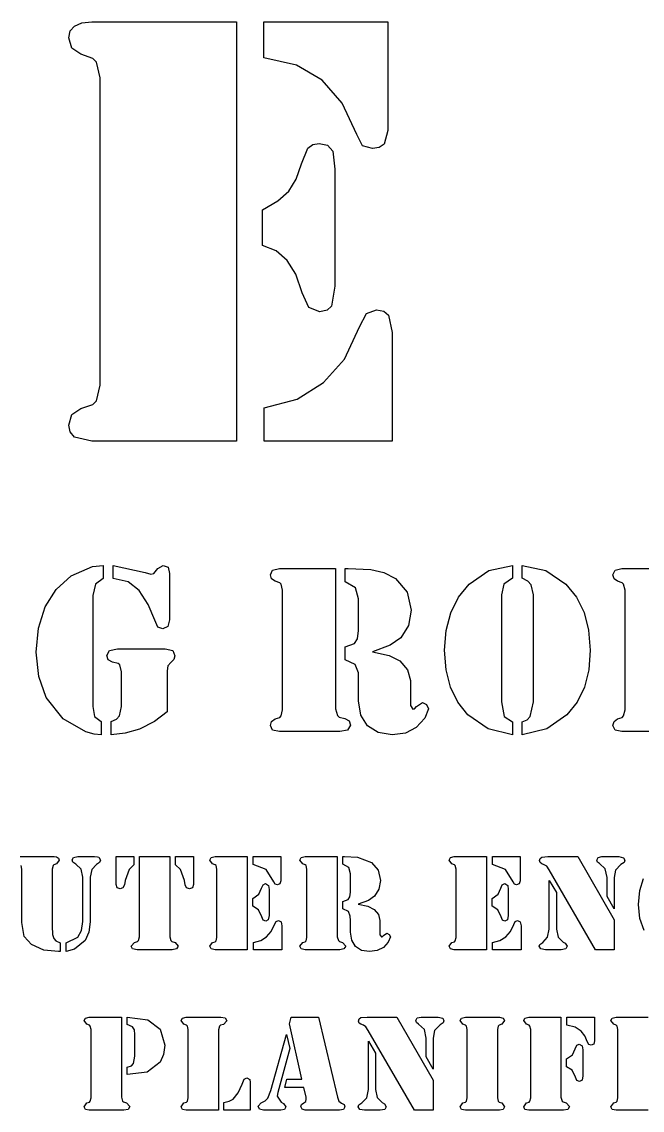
# Model space of a CAD drawing. Extents: x -1 to 447, y 185 to 440.
# Drawn here: x 269.6 to 305.1, y 319.7 to 382 of the extents above; entities that cross this region are included whole.
import ezdxf

# ---------------------------------------------------------------- set-up
doc = ezdxf.new("R2010")
doc.units = 0

msp = doc.modelspace()

# ---------------------------------------------------------------- linework, layer by layer
at = {"layer": 'Visible'}
for p, q in [((272.602511, 381.709952), (273.023198, 381.894631)), ((273.023198, 381.894631), (273.586759, 381.956278)), ((273.586759, 381.956278), (274.041842, 381.956278)), ((274.041842, 381.956278), (281.865562, 381.956278)), ((281.865562, 381.956278), (281.865562, 357.96204)), ((283.429247, 381.956278), (290.512134, 381.956278)), ((283.429247, 379.89941), (283.429247, 381.956278)), ((290.512134, 381.956278), (290.512134, 375.733551)), ((272.26649, 381.042144), (272.351157, 381.4287)), ((272.351157, 381.4287), (272.602511, 381.709952)), ((272.443761, 380.444451), (272.26649, 381.042144)), ((272.970281, 380.09282), (272.443761, 380.444451)), ((273.639676, 379.846758), (272.970281, 380.09282)), ((273.848697, 379.653348), (273.639676, 379.846758)), ((274.060363, 378.756941), (273.848697, 379.653348)), ((285.291911, 379.473167), (283.429247, 379.89941)), ((286.768285, 378.616183), (285.291911, 379.473167)), ((274.060363, 361.161378), (274.060363, 378.756941)), ((287.911283, 377.302263), (286.768285, 378.616183)), ((288.736782, 375.504951), (287.911283, 377.302263)), ((290.512134, 375.733551), (290.303113, 374.942448)), ((289.072802, 374.854606), (288.736782, 375.504951)), ((285.575015, 373.817441), (285.942786, 374.731575)), ((285.942786, 374.731575), (286.220598, 374.929218)), ((286.220598, 374.929218), (286.59366, 374.9951)), ((286.59366, 374.9951), (287.067263, 374.885298)), ((287.067263, 374.885298), (287.366242, 374.555892)), ((287.366242, 374.555892), (287.490596, 373.518727)), ((289.633718, 374.696385), (289.072802, 374.854606)), ((290.030593, 374.758033), (289.633718, 374.696385)), ((290.303113, 374.942448), (290.030593, 374.758033)), ((285.278682, 372.947492), (285.575015, 373.817441)), ((287.490596, 373.518727), (287.490596, 366.821337)), ((284.852704, 372.270689), (285.278682, 372.947492)), ((284.228288, 371.712418), (284.852704, 372.270689)), ((283.341935, 371.198334), (284.228288, 371.712418)), ((283.341935, 369.159192), (283.341935, 371.198334)), ((284.135684, 368.838518), (283.341935, 369.159192)), ((283.341935, 369.159192), (283.341935, 369.159192)), ((284.765391, 368.297975), (284.135684, 368.838518)), ((285.262807, 367.506872), (284.765391, 368.297975)), ((285.627932, 366.434781), (285.262807, 367.506872)), ((285.995702, 365.608489), (285.627932, 366.434781)), ((287.490596, 366.821337), (287.297451, 365.678868)), ((287.297451, 365.678868), (287.040805, 365.441537)), ((286.628056, 365.362426), (285.995702, 365.608489)), ((287.040805, 365.441537), (286.628056, 365.362426)), ((288.895532, 364.501209), (289.300344, 365.256858)), ((289.300344, 365.256858), (289.879781, 365.467995)), ((289.879781, 365.467995), (290.297822, 365.393118)), ((290.297822, 365.393118), (290.565051, 365.169016)), ((290.565051, 365.169016), (290.760842, 364.16704)), ((288.035637, 362.655478), (288.895532, 364.501209)), ((290.760842, 364.16704), (290.760842, 357.96204)), ((286.839722, 361.319598), (288.035637, 362.655478)), ((285.328953, 360.352812), (286.839722, 361.319598)), ((273.848697, 360.264706), (274.060363, 361.161378)), ((273.639676, 360.053833), (273.848697, 360.264706)), ((283.447768, 359.860423), (285.328953, 360.352812)), ((272.26649, 358.876174), (272.443761, 359.473867)), ((272.443761, 359.473867), (272.970281, 359.825233)), ((272.970281, 359.825233), (273.639676, 360.053833)), ((283.447768, 357.96204), (283.447768, 359.860423)), ((272.351157, 358.48512), (272.26649, 358.876174)), ((272.602511, 358.19064), (272.351157, 358.48512)), ((273.586759, 357.96204), (272.602511, 358.19064)), ((274.041842, 357.96204), (273.586759, 357.96204)), ((281.865562, 357.96204), (274.041842, 357.96204)), ((290.760842, 357.96204), (283.447768, 357.96204)), ((272.417303, 350.236481), (273.621155, 350.776495)), ((273.621155, 350.776495), (274.248217, 350.845022)), ((274.248217, 350.845022), (274.248217, 350.086198)), ((274.248217, 350.845022), (274.248217, 350.845022)), ((274.809133, 350.099691), (274.809133, 350.838143)), ((274.809133, 350.838143), (276.642693, 350.428039)), ((277.372942, 350.674101), (277.679859, 350.845022)), ((277.679859, 350.845022), (277.947087, 350.735484)), ((277.947087, 350.735484), (278.029108, 350.387029)), ((296.298564, 350.544191), (297.645292, 350.845022)), ((297.645292, 350.845022), (297.645292, 350.106571)), ((298.206208, 350.106571), (298.206208, 350.845022)), ((298.206208, 350.845022), (299.552935, 350.544191)), ((271.560054, 349.47263), (272.417303, 350.236481)), ((275.676965, 349.908398), (274.809133, 350.099691)), ((274.809133, 350.099691), (274.809133, 350.099691)), ((276.642693, 350.428039), (276.970776, 350.33226)), ((276.970776, 350.33226), (277.134818, 350.380149)), ((277.134818, 350.380149), (277.372942, 350.674101)), ((278.029108, 350.387029), (278.029108, 347.727705)), ((283.802309, 350.304743), (283.931955, 350.564564)), ((283.871101, 350.072439), (283.802309, 350.304743)), ((283.931955, 350.564564), (284.3156, 350.660343)), ((284.3156, 350.660343), (284.492871, 350.660343)), ((284.492871, 350.660343), (287.535575, 350.660343)), ((287.535575, 350.660343), (287.535575, 342.628132)), ((288.075325, 349.901519), (288.075325, 350.660343)), ((288.075325, 350.660343), (288.252595, 350.660343)), ((288.252595, 350.660343), (289.546406, 350.605574)), ((289.546406, 350.605574), (290.295176, 350.438093)), ((290.295176, 350.438093), (290.959279, 350.086198)), ((295.163503, 349.764729), (296.298564, 350.544191)), ((297.645292, 350.106571), (297.153167, 349.771609)), ((298.526353, 349.949408), (298.206208, 350.106571)), ((298.206208, 350.106571), (298.206208, 350.106571)), ((299.552935, 350.544191), (300.693288, 349.764729)), ((303.386743, 350.304743), (303.516388, 350.564564)), ((303.455534, 350.072439), (303.386743, 350.304743)), ((303.516388, 350.564564), (303.900034, 350.660343)), ((303.900034, 350.660343), (304.077304, 350.660343)), ((304.077304, 350.660343), (307.120009, 350.660343)), ((273.798426, 349.775048), (273.647614, 349.129201)), ((274.248217, 350.086198), (273.798426, 349.775048)), ((276.306673, 349.409394), (275.676965, 349.908398)), ((284.077475, 349.93565), (283.871101, 350.072439)), ((284.336767, 349.840136), (284.077475, 349.93565)), ((284.418788, 349.764729), (284.336767, 349.840136)), ((284.500808, 349.416274), (284.418788, 349.764729)), ((288.678574, 349.566557), (288.075325, 349.901519)), ((288.847907, 348.923885), (288.678574, 349.566557)), ((290.959279, 350.086198), (291.63132, 349.315467)), ((294.557608, 349.021516), (295.163503, 349.764729)), ((297.153167, 349.771609), (297.010292, 349.149574)), ((298.72479, 349.723719), (298.526353, 349.949408)), ((298.849144, 349.149574), (298.72479, 349.723719)), ((300.693288, 349.764729), (301.304475, 349.018341)), ((303.661909, 349.93565), (303.455534, 350.072439)), ((303.9212, 349.840136), (303.661909, 349.93565)), ((304.003221, 349.764729), (303.9212, 349.840136)), ((304.085242, 349.416274), (304.003221, 349.764729)), ((270.9277, 348.465891), (271.560054, 349.47263)), ((273.647614, 349.129201), (273.647614, 342.764922)), ((276.819964, 348.602681), (276.306673, 349.409394)), ((284.500808, 342.573363), (284.500808, 349.416274)), ((288.847907, 347.112549), (288.847907, 348.923885)), ((291.63132, 349.315467), (291.856216, 348.274598)), ((294.1184, 348.130929), (294.557608, 349.021516)), ((297.010292, 349.149574), (297.010292, 343.038236)), ((298.849144, 343.038236), (298.849144, 349.149574)), ((301.304475, 349.018341), (301.741037, 348.139661)), ((304.085242, 342.573363), (304.085242, 349.416274)), ((270.536117, 347.255953), (270.9277, 348.465891)), ((277.187734, 347.713947), (276.819964, 348.602681)), ((291.856216, 348.274598), (291.705403, 347.39777)), ((277.359713, 347.310722), (277.187734, 347.713947)), ((278.029108, 347.727705), (277.933858, 347.337974)), ((293.856463, 347.115989), (294.1184, 348.130929)), ((301.741037, 348.139661), (302.002974, 347.128424)), ((270.406472, 345.881974), (270.536117, 347.255953)), ((277.645463, 347.208328), (277.359713, 347.310722)), ((277.933858, 347.337974), (277.645463, 347.208328)), ((288.792345, 346.647677), (288.847907, 347.112549)), ((291.705403, 347.39777), (291.255612, 346.695567)), ((293.769151, 345.984632), (293.856463, 347.115989)), ((302.002974, 347.128424), (302.090286, 345.984632)), ((288.083262, 346.175926), (288.609782, 346.367484)), ((288.609782, 346.367484), (288.792345, 346.647677)), ((291.255612, 346.695567), (290.6603, 346.271705)), ((270.551992, 344.47889), (270.406472, 345.881974)), ((274.446654, 345.69068), (274.597467, 345.963995)), ((274.597467, 345.963995), (275.055195, 346.059774)), ((275.055195, 346.059774), (275.282737, 346.059774)), ((275.282737, 346.059774), (277.783046, 346.059774)), ((277.783046, 346.059774), (278.214316, 345.970874)), ((278.214316, 345.970874), (278.343962, 345.676922)), ((288.083262, 345.444618), (288.083262, 346.175926)), ((290.6603, 346.271705), (289.633718, 345.902611)), ((289.633718, 345.902611), (290.599446, 345.69068)), ((289.633718, 345.902611), (289.633718, 345.902611)), ((293.853817, 344.863858), (293.769151, 345.984632)), ((302.090286, 345.984632), (302.00562, 344.863858)), ((274.528675, 345.444618), (274.446654, 345.69068)), ((274.774737, 345.307829), (274.528675, 345.444618)), ((275.089591, 345.225808), (274.774737, 345.307829)), ((275.184841, 345.143787), (275.089591, 345.225808)), ((275.288028, 344.760936), (275.184841, 345.143787)), ((278.105837, 345.280577), (277.933858, 345.102777)), ((278.288399, 345.458112), (278.105837, 345.280577)), ((278.343962, 345.676922), (278.288399, 345.458112)), ((288.64947, 345.16416), (288.083262, 345.444618)), ((288.842615, 344.692673), (288.64947, 345.16416)), ((290.599446, 345.69068), (291.213279, 345.376091)), ((291.213279, 345.376091), (291.649841, 344.870208)), ((275.288028, 342.764922), (275.288028, 344.760936)), ((277.933858, 345.102777), (277.899462, 344.801946)), ((277.899462, 344.801946), (277.899462, 342.47097)), ((288.847907, 344.248174), (288.842615, 344.692673)), ((291.649841, 344.870208), (291.808591, 344.248174)), ((294.102525, 343.874053), (293.853817, 344.863858)), ((302.00562, 344.863858), (301.756912, 343.874053)), ((270.988554, 343.277419), (270.551992, 344.47889)), ((288.847907, 343.099884), (288.847907, 344.248174)), ((291.808591, 344.248174), (291.808591, 342.833184)), ((294.520566, 343.014688), (294.102525, 343.874053)), ((301.756912, 343.874053), (301.33887, 343.014688)), ((271.946345, 342.067481), (270.988554, 343.277419)), ((273.647614, 342.764922), (273.750801, 342.197391)), ((275.171612, 342.224908), (275.288028, 342.764922)), ((287.535575, 342.628132), (287.638763, 342.24528)), ((288.974907, 342.277824), (288.847907, 343.099884)), ((291.808591, 342.833184), (291.951466, 342.614374)), ((291.951466, 342.614374), (292.041424, 342.64189)), ((292.041424, 342.64189), (292.149903, 342.764922)), ((292.149903, 342.764922), (292.499152, 342.997225)), ((292.499152, 342.997225), (292.731985, 342.874194)), ((292.848402, 342.628132), (292.642027, 342.108491)), ((292.731985, 342.874194), (292.848402, 342.628132)), ((295.102649, 342.286291), (294.520566, 343.014688)), ((297.010292, 343.038236), (297.174334, 342.190512)), ((298.663936, 342.190512), (298.849144, 343.038236)), ((301.33887, 343.014688), (300.756788, 342.286291)), ((273.245447, 341.315536), (271.946345, 342.067481)), ((273.750801, 342.197391), (274.126509, 341.917198)), ((274.705946, 341.917198), (275.002279, 342.03335)), ((275.002279, 342.03335), (275.171612, 342.224908)), ((277.899462, 342.47097), (277.169213, 341.910318)), ((283.871101, 341.917198), (284.077475, 342.053987)), ((284.077475, 342.053987), (284.336767, 342.142887)), ((284.336767, 342.142887), (284.418788, 342.224908)), ((284.418788, 342.224908), (284.500808, 342.573363)), ((287.638763, 342.24528), (287.74195, 342.156381)), ((287.74195, 342.156381), (288.054158, 342.07436)), ((288.054158, 342.07436), (288.30022, 341.942862)), ((289.35326, 341.657377), (288.974907, 342.277824)), ((292.642027, 342.108491), (292.141965, 341.568477)), ((296.250939, 341.491748), (295.102649, 342.286291)), ((297.174334, 342.190512), (297.645292, 341.89656)), ((298.478728, 341.999218), (298.663936, 342.190512)), ((300.756788, 342.286291), (299.605852, 341.488309)), ((303.455534, 341.917198), (303.661909, 342.053987)), ((303.661909, 342.053987), (303.9212, 342.142887)), ((303.9212, 342.142887), (304.003221, 342.224908)), ((304.003221, 342.224908), (304.085242, 342.573363)), ((274.126509, 341.917198), (274.126509, 341.144615)), ((274.705946, 341.144615), (274.705946, 341.917198)), ((276.31461, 341.466084), (275.494403, 341.233515)), ((277.169213, 341.910318), (276.31461, 341.466084)), ((283.802309, 341.684894), (283.871101, 341.917198)), ((283.931955, 341.418194), (283.802309, 341.684894)), ((284.3156, 341.329294), (283.931955, 341.418194)), ((288.20497, 341.411315), (287.7737, 341.329294)), ((288.382241, 341.698387), (288.20497, 341.411315)), ((288.30022, 341.942862), (288.382241, 341.698387)), ((289.959156, 341.272938), (289.35326, 341.657377)), ((292.141965, 341.568477), (291.53607, 341.247273)), ((297.645292, 341.144615), (296.250939, 341.491748)), ((297.645292, 341.89656), (297.645292, 341.144615)), ((298.206208, 341.89656), (298.478728, 341.999218)), ((298.206208, 341.144615), (298.206208, 341.89656)), ((299.605852, 341.488309), (298.206208, 341.144615)), ((303.386743, 341.684894), (303.455534, 341.917198)), ((303.516388, 341.418194), (303.386743, 341.684894)), ((303.900034, 341.329294), (303.516388, 341.418194)), ((273.721697, 341.179011), (273.245447, 341.315536)), ((274.126509, 341.144615), (273.721697, 341.179011)), ((275.494403, 341.233515), (274.705946, 341.144615)), ((284.492871, 341.329294), (284.3156, 341.329294)), ((287.543513, 341.329294), (284.492871, 341.329294)), ((287.7737, 341.329294), (287.543513, 341.329294)), ((290.763488, 341.144615), (289.959156, 341.272938)), ((291.53607, 341.247273), (290.763488, 341.144615)), ((304.077304, 341.329294), (303.900034, 341.329294)), ((307.120009, 341.329294), (304.077304, 341.329294)), ((269.491015, 334.175234), (269.591556, 334.175234)), ((269.591556, 334.175234), (271.335158, 334.175234)), ((271.335158, 334.175234), (271.4357, 334.175234)), ((271.4357, 334.175234), (271.575929, 334.159359)), ((271.729387, 333.968066), (271.573283, 333.761162)), ((271.575929, 334.159359), (271.687054, 334.089245)), ((271.687054, 334.089245), (271.729387, 333.968066)), ((272.475511, 333.987645), (272.549594, 334.132107)), ((272.509907, 333.854824), (272.475511, 333.987645)), ((272.549594, 334.132107), (272.790365, 334.175234)), ((272.790365, 334.175234), (273.748155, 334.175234)), ((273.748155, 334.175234), (273.909551, 334.167297)), ((273.909551, 334.167297), (273.991571, 334.140045)), ((273.991571, 334.140045), (274.092113, 333.979708)), ((274.092113, 333.979708), (274.028613, 333.835245)), ((274.97582, 334.175234), (276.002402, 334.175234)), ((274.97582, 332.577418), (274.97582, 334.175234)), ((276.002402, 334.175234), (276.002402, 333.702425)), ((276.319902, 329.585249), (276.319902, 334.175234)), ((276.319902, 334.175234), (278.052921, 334.175234)), ((278.052921, 334.175234), (278.052921, 329.585249)), ((278.378358, 333.702425), (278.378358, 334.175234)), ((278.378358, 334.175234), (279.40494, 334.175234)), ((279.40494, 334.175234), (279.40494, 332.577418)), ((280.344209, 333.972035), (280.418293, 334.120466)), ((280.500313, 333.761162), (280.344209, 333.972035)), ((280.418293, 334.120466), (280.635251, 334.175234)), ((280.635251, 334.175234), (280.738438, 334.175234)), ((280.738438, 334.175234), (282.476748, 334.175234)), ((282.476748, 334.175234), (282.476748, 328.843093)), ((282.823352, 334.175234), (284.397621, 334.175234)), ((282.823352, 333.718035), (282.823352, 334.175234)), ((284.397621, 334.175234), (284.397621, 332.792259)), ((285.49564, 333.972035), (285.569724, 334.120466)), ((285.651744, 333.761162), (285.49564, 333.972035)), ((285.569724, 334.120466), (285.789327, 334.175234)), ((285.789327, 334.175234), (285.889869, 334.175234)), ((285.889869, 334.175234), (287.628179, 334.175234)), ((287.628179, 334.175234), (287.628179, 329.585249)), ((287.937741, 333.741583), (287.937741, 334.175234)), ((287.937741, 334.175234), (288.038283, 334.175234)), ((288.038283, 334.175234), (288.77647, 334.143749)), ((288.77647, 334.143749), (289.586094, 333.846887)), ((294.02315, 333.972035), (294.097234, 334.120466)), ((294.179254, 333.761162), (294.02315, 333.972035)), ((294.097234, 334.120466), (294.316838, 334.175234)), ((294.316838, 334.175234), (294.420025, 334.175234)), ((294.420025, 334.175234), (296.158335, 334.175234)), ((296.158335, 334.175234), (296.158335, 328.843093)), ((296.504939, 334.175234), (298.079208, 334.175234)), ((296.504939, 333.718035), (296.504939, 334.175234)), ((298.079208, 334.175234), (298.079208, 332.792259)), ((299.187811, 333.944518), (299.224852, 334.065697)), ((299.224852, 333.831277), (299.187811, 333.944518)), ((299.224852, 334.065697), (299.317456, 334.147718)), ((299.317456, 334.147718), (299.677289, 334.175234)), ((299.677289, 334.175234), (301.389141, 334.175234)), ((301.389141, 334.175234), (303.466118, 330.565793)), ((302.473931, 333.972035), (302.540077, 334.124434)), ((302.505681, 333.854824), (302.473931, 333.972035)), ((302.540077, 334.124434), (302.762327, 334.175234)), ((302.762327, 334.175234), (303.738638, 334.175234)), ((303.738638, 334.175234), (304.000575, 334.112528)), ((304.000575, 334.112528), (304.066721, 333.964097)), ((304.066721, 333.964097), (304.029679, 333.839214)), ((269.596848, 333.4643), (269.549223, 333.663266)), ((269.596848, 330.401752), (269.596848, 333.4643)), ((271.377491, 333.663266), (271.329867, 333.464035)), ((271.329867, 333.464035), (271.329867, 330.18691)), ((271.419825, 333.706393), (271.377491, 333.663266)), ((271.573283, 333.761162), (271.419825, 333.706393)), ((272.671302, 333.749256), (272.509907, 333.854824)), ((272.978219, 333.457421), (272.671302, 333.749256)), ((273.081406, 333.003132), (272.978219, 333.457421)), ((273.592051, 333.440752), (273.494155, 333.003132)), ((273.861926, 333.729941), (273.592051, 333.440752)), ((274.028613, 333.835245), (273.861926, 333.729941)), ((275.716653, 333.432815), (275.491757, 332.803901)), ((276.002402, 333.702425), (275.716653, 333.432815)), ((278.664107, 333.432815), (278.378358, 333.702425)), ((278.889003, 332.803901), (278.664107, 333.432815)), ((280.64848, 333.706393), (280.500313, 333.761162)), ((280.696105, 333.663266), (280.64848, 333.706393)), ((280.741084, 333.4643), (280.696105, 333.663266)), ((280.741084, 329.554028), (280.741084, 333.4643)), ((283.56683, 333.432815), (282.823352, 333.718035)), ((284.003392, 332.741459), (283.56683, 333.432815)), ((285.799911, 333.706393), (285.651744, 333.761162)), ((285.847536, 333.663266), (285.799911, 333.706393)), ((285.895161, 333.4643), (285.847536, 333.663266)), ((285.895161, 329.554028), (285.895161, 333.4643)), ((288.281699, 333.550025), (287.937741, 333.741583)), ((288.379595, 333.183048), (288.281699, 333.550025)), ((289.586094, 333.846887), (289.969739, 333.406621)), ((289.969739, 333.406621), (290.096739, 332.811838)), ((294.330067, 333.706393), (294.179254, 333.761162)), ((294.375046, 333.663266), (294.330067, 333.706393)), ((294.422671, 333.4643), (294.375046, 333.663266)), ((294.422671, 329.554028), (294.422671, 333.4643)), ((297.245771, 333.432815), (296.504939, 333.718035)), ((297.684979, 332.741459), (297.245771, 333.432815)), ((299.317456, 333.761162), (299.224852, 333.831277)), ((299.465623, 333.706393), (299.317456, 333.761162)), ((299.605852, 333.620404), (299.465623, 333.706393)), ((299.748727, 333.4135), (299.605852, 333.620404)), ((302.399848, 328.843093), (299.748727, 333.4135)), ((302.619452, 333.772804), (302.505681, 333.854824)), ((302.955472, 333.471973), (302.619452, 333.772804)), ((303.053368, 332.971911), (302.955472, 333.471973)), ((303.540201, 333.405562), (303.466118, 332.971911)), ((303.852409, 333.729677), (303.540201, 333.405562)), ((304.029679, 333.839214), (303.852409, 333.729677)), ((273.081406, 330.456256), (273.081406, 333.003132)), ((273.494155, 333.003132), (273.494155, 330.452552)), ((275.491757, 332.803901), (275.45207, 332.565776)), ((278.92869, 332.565776), (278.889003, 332.803901)), ((284.077475, 332.596997), (284.003392, 332.741459)), ((284.397621, 332.792259), (284.349996, 332.616576)), ((288.379595, 332.147735), (288.379595, 333.183048)), ((290.096739, 332.811838), (290.012072, 332.310983)), ((297.759062, 332.596997), (297.684979, 332.741459)), ((298.079208, 332.792259), (298.031583, 332.616576)), ((299.751372, 332.803901), (300.166768, 332.116514)), ((299.751372, 330.022869), (299.751372, 332.803901)), ((303.053368, 331.890031), (303.053368, 332.971911)), ((303.466118, 332.971911), (303.466118, 331.190738)), ((304.921324, 332.229756), (305.143574, 332.921111)), ((275.03932, 332.393797), (274.97582, 332.577418)), ((275.206007, 332.323683), (275.03932, 332.393797)), ((275.367403, 332.386124), (275.206007, 332.323683)), ((275.45207, 332.565776), (275.367403, 332.386124)), ((279.010711, 332.386124), (278.92869, 332.565776)), ((279.174752, 332.323683), (279.010711, 332.386124)), ((279.338794, 332.393797), (279.174752, 332.323683)), ((279.40494, 332.577418), (279.338794, 332.393797)), ((283.140852, 332.022852), (283.299601, 332.366545)), ((283.299601, 332.366545), (283.381622, 332.569745)), ((283.381622, 332.569745), (283.527143, 332.628218)), ((283.527143, 332.628218), (283.699122, 332.530586)), ((283.699122, 332.530586), (283.72558, 332.300135)), ((283.72558, 332.300135), (283.72558, 330.811855)), ((284.201829, 332.561807), (284.077475, 332.596997)), ((284.349996, 332.616576), (284.201829, 332.561807)), ((288.347845, 331.882094), (288.379595, 332.147735)), ((290.012072, 332.310983), (289.755427, 331.90961)), ((296.819793, 332.022852), (296.981188, 332.366545)), ((296.981188, 332.366545), (297.063209, 332.569745)), ((297.063209, 332.569745), (297.20873, 332.628218)), ((297.20873, 332.628218), (297.380709, 332.530586)), ((297.380709, 332.530586), (297.407167, 332.300135)), ((297.407167, 332.300135), (297.407167, 330.811855)), ((297.883416, 332.561807), (297.759062, 332.596997)), ((298.031583, 332.616576), (297.883416, 332.561807)), ((300.166768, 332.116514), (300.166768, 330.022869)), ((304.847241, 331.444738), (304.921324, 332.229756)), ((282.804831, 331.784462), (283.140852, 332.022852)), ((282.804831, 331.331496), (282.804831, 331.784462)), ((287.943033, 331.612748), (288.242012, 331.722021)), ((287.943033, 331.194707), (287.943033, 331.612748)), ((288.242012, 331.722021), (288.347845, 331.882094)), ((289.414115, 331.667252), (288.829386, 331.45638)), ((288.829386, 331.45638), (289.379719, 331.3352)), ((288.829386, 331.45638), (288.829386, 331.45638)), ((289.755427, 331.90961), (289.414115, 331.667252)), ((296.486418, 331.784462), (296.819793, 332.022852)), ((296.486418, 331.331496), (296.486418, 331.784462)), ((303.466118, 331.190738), (303.053368, 331.890031)), ((304.929262, 330.642787), (304.847241, 331.444738)), ((283.119685, 331.139938), (282.804831, 331.331496)), ((282.804831, 331.331496), (282.804831, 331.331496)), ((283.312831, 330.725866), (283.119685, 331.139938)), ((283.72558, 330.811855), (283.683247, 330.557856)), ((288.265824, 331.034634), (287.943033, 331.194707)), ((288.374303, 330.765024), (288.265824, 331.034634)), ((289.379719, 331.3352), (289.731614, 331.155549)), ((289.731614, 331.155549), (289.980322, 330.866624)), ((289.980322, 330.866624), (290.07028, 330.511024)), ((296.801272, 331.139938), (296.486418, 331.331496)), ((296.486418, 331.331496), (296.486418, 331.331496)), ((296.991772, 330.725866), (296.801272, 331.139938)), ((297.407167, 330.811855), (297.364834, 330.557856)), ((269.729139, 329.604828), (269.596848, 330.401752)), ((269.596848, 330.401752), (269.596848, 330.401752)), ((271.329867, 330.18691), (271.345741, 329.722038)), ((273.007323, 329.945611), (273.081406, 330.456256)), ((273.494155, 330.452552), (273.422718, 329.854859)), ((283.394851, 330.542245), (283.312831, 330.725866)), ((283.53508, 330.487741), (283.394851, 330.542245)), ((283.683247, 330.557856), (283.53508, 330.487741)), ((283.847288, 329.886079), (284.037788, 330.296183)), ((284.037788, 330.296183), (284.127746, 330.464193)), ((284.127746, 330.464193), (284.257392, 330.511024)), ((284.257392, 330.511024), (284.41085, 330.444614)), ((284.41085, 330.444614), (284.453183, 330.2221)), ((284.453183, 330.2221), (284.453183, 328.843093)), ((288.379595, 330.511024), (288.374303, 330.765024)), ((288.379595, 329.854859), (288.379595, 330.511024)), ((290.07028, 330.511024), (290.07028, 329.702459)), ((297.073792, 330.542245), (296.991772, 330.725866)), ((297.216667, 330.487741), (297.073792, 330.542245)), ((297.364834, 330.557856), (297.216667, 330.487741)), ((297.528875, 329.886079), (297.719375, 330.296183)), ((297.719375, 330.296183), (297.809333, 330.464193)), ((297.809333, 330.464193), (297.938979, 330.511024)), ((297.938979, 330.511024), (298.089791, 330.444614)), ((298.089791, 330.444614), (298.13477, 330.2221)), ((298.13477, 330.2221), (298.13477, 328.843093)), ((303.466118, 330.565793), (303.466118, 328.843093)), ((305.17797, 329.956458), (304.929262, 330.642787)), ((270.149826, 329.139955), (269.729139, 329.604828)), ((271.345741, 329.722038), (271.419825, 329.487617)), ((272.131553, 329.249228), (272.782427, 329.569638)), ((272.782427, 329.569638), (273.007323, 329.945611)), ((273.422718, 329.854859), (273.20576, 329.374376)), ((276.261694, 329.366438), (276.319902, 329.585249)), ((278.052921, 329.585249), (278.111129, 329.366438)), ((280.696105, 329.354797), (280.741084, 329.554028)), ((283.246685, 329.374376), (283.582705, 329.589217)), ((283.582705, 329.589217), (283.847288, 329.886079)), ((285.847536, 329.354797), (285.895161, 329.554028)), ((287.628179, 329.585249), (287.689033, 329.366438)), ((288.451032, 329.385224), (288.379595, 329.854859)), ((290.07028, 329.702459), (290.152301, 329.577576)), ((290.152301, 329.577576), (290.202572, 329.593186)), ((290.202572, 329.593186), (290.266072, 329.663301)), ((290.266072, 329.663301), (290.464509, 329.796121)), ((290.464509, 329.796121), (290.596801, 329.726007)), ((290.665592, 329.585249), (290.54653, 329.288386)), ((290.596801, 329.726007), (290.665592, 329.585249)), ((294.375046, 329.354797), (294.422671, 329.554028)), ((296.925626, 329.374376), (297.261646, 329.589217)), ((297.261646, 329.589217), (297.528875, 329.886079)), ((299.375665, 329.268807), (299.658768, 329.560907)), ((299.658768, 329.560907), (299.751372, 330.022869)), ((300.166768, 330.022869), (300.256726, 329.573607)), ((300.256726, 329.573607), (300.547767, 329.284418)), ((270.843034, 328.827483), (270.149826, 329.139955)), ((271.419825, 329.487617), (271.533595, 329.346859)), ((271.533595, 329.346859), (271.77172, 329.249228)), ((271.77172, 329.249228), (271.77172, 328.737525)), ((272.131553, 328.737525), (272.131553, 329.249228)), ((273.20576, 329.374376), (272.599865, 328.874314)), ((275.838361, 329.053966), (276.026215, 329.268807)), ((275.925673, 328.893893), (275.838361, 329.053966)), ((276.026215, 329.268807), (276.206131, 329.315638)), ((276.206131, 329.315638), (276.261694, 329.366438)), ((278.111129, 329.366438), (278.171983, 329.315638)), ((278.171983, 329.315638), (278.351899, 329.268807)), ((278.351899, 329.268807), (278.537107, 329.053966)), ((278.537107, 329.053966), (278.436566, 328.889924)), ((280.344209, 329.046293), (280.500313, 329.257166)), ((280.418293, 328.893893), (280.344209, 329.046293)), ((280.500313, 329.257166), (280.64848, 329.307966)), ((280.64848, 329.307966), (280.696105, 329.354797)), ((282.828644, 329.265103), (283.246685, 329.374376)), ((282.828644, 328.843093), (282.828644, 329.265103)), ((285.49564, 329.046293), (285.651744, 329.257166)), ((285.569724, 328.893893), (285.49564, 329.046293)), ((285.651744, 329.257166), (285.799911, 329.307966)), ((285.799911, 329.307966), (285.847536, 329.354797)), ((287.689033, 329.366438), (287.747242, 329.315638)), ((287.747242, 329.315638), (287.927158, 329.268807)), ((287.927158, 329.268807), (288.115012, 329.053966)), ((288.115012, 329.053966), (288.011825, 328.889924)), ((288.66799, 329.030683), (288.451032, 329.385224)), ((289.014594, 328.810814), (288.66799, 329.030683)), ((290.263426, 328.979883), (289.914176, 328.796262)), ((290.54653, 329.288386), (290.263426, 328.979883)), ((294.02315, 329.046293), (294.179254, 329.257166)), ((294.097234, 328.893893), (294.02315, 329.046293)), ((294.179254, 329.257166), (294.330067, 329.307966)), ((294.330067, 329.307966), (294.375046, 329.354797)), ((296.507585, 329.265103), (296.925626, 329.374376)), ((296.507585, 328.843093), (296.507585, 329.265103)), ((299.177227, 329.046293), (299.211623, 329.155566)), ((299.267185, 328.893893), (299.177227, 329.046293)), ((299.211623, 329.155566), (299.375665, 329.268807)), ((300.547767, 329.284418), (300.66683, 329.218007)), ((300.66683, 329.218007), (300.767371, 329.042324)), ((300.767371, 329.042324), (300.693288, 328.893893)), ((271.687054, 328.737525), (270.843034, 328.827483)), ((271.77172, 328.737525), (271.687054, 328.737525)), ((272.599865, 328.874314), (272.131553, 328.737525)), ((272.131553, 328.737525), (272.131553, 328.737525)), ((276.18761, 328.843093), (275.925673, 328.893893)), ((276.31461, 328.843093), (276.18761, 328.843093)), ((278.058212, 328.843093), (276.31461, 328.843093)), ((278.185212, 328.843093), (278.058212, 328.843093)), ((278.436566, 328.889924), (278.185212, 328.843093)), ((280.635251, 328.843093), (280.418293, 328.893893)), ((280.738438, 328.843093), (280.635251, 328.843093)), ((282.476748, 328.843093), (280.738438, 328.843093)), ((284.453183, 328.843093), (282.828644, 328.843093)), ((285.789327, 328.843093), (285.569724, 328.893893)), ((285.889869, 328.843093), (285.789327, 328.843093)), ((287.633471, 328.843093), (285.889869, 328.843093)), ((287.765762, 328.843093), (287.633471, 328.843093)), ((288.011825, 328.889924), (287.765762, 328.843093)), ((289.472323, 328.737525), (289.014594, 328.810814)), ((289.914176, 328.796262), (289.472323, 328.737525)), ((294.316838, 328.843093), (294.097234, 328.893893)), ((294.420025, 328.843093), (294.316838, 328.843093)), ((296.158335, 328.843093), (294.420025, 328.843093)), ((298.13477, 328.843093), (296.507585, 328.843093)), ((299.531768, 328.843093), (299.267185, 328.893893)), ((300.433997, 328.843093), (299.531768, 328.843093)), ((300.693288, 328.893893), (300.433997, 328.843093)), ((303.466118, 328.843093), (302.399848, 328.843093)), ((273.152843, 324.790211), (273.226927, 324.938642)), ((273.308947, 324.579338), (273.152843, 324.790211)), ((273.226927, 324.938642), (273.44653, 324.993146)), ((273.457114, 324.524569), (273.308947, 324.579338)), ((273.44653, 324.993146), (273.547072, 324.993146)), ((273.547072, 324.993146), (275.285382, 324.993146)), ((275.285382, 324.993146), (275.285382, 320.403451)), ((275.613465, 324.571401), (275.613465, 324.993146)), ((275.613465, 324.993146), (276.801443, 324.841011)), ((275.917736, 324.434611), (275.613465, 324.571401)), ((276.801443, 324.841011), (277.499942, 324.301791)), ((278.701149, 324.790211), (278.775232, 324.938642)), ((278.857253, 324.579338), (278.701149, 324.790211)), ((278.775232, 324.938642), (278.99219, 324.993146)), ((279.005419, 324.524569), (278.857253, 324.579338)), ((278.99219, 324.993146), (279.095378, 324.993146)), ((279.095378, 324.993146), (280.836334, 324.993146)), ((280.836334, 324.993146), (280.968625, 324.993146)), ((281.130021, 324.567432), (280.950104, 324.520601)), ((280.968625, 324.993146), (281.214687, 324.946315)), ((281.317875, 324.782273), (281.130021, 324.567432)), ((281.214687, 324.946315), (281.317875, 324.782273)), ((284.889745, 324.610559), (284.984995, 324.993146)), ((285.606765, 321.43469), (284.889745, 324.610559)), ((284.984995, 324.993146), (286.559264, 324.993146)), ((286.559264, 324.993146), (287.6467, 320.403451)), ((288.842615, 324.762694), (288.877011, 324.883873)), ((288.877011, 324.649453), (288.842615, 324.762694)), ((288.877011, 324.883873), (288.972261, 324.965894)), ((288.972261, 324.579338), (288.877011, 324.649453)), ((288.972261, 324.965894), (289.329448, 324.993146)), ((289.120427, 324.524569), (288.972261, 324.579338)), ((289.329448, 324.993146), (291.0413, 324.993146)), ((291.0413, 324.993146), (293.120922, 321.383916)), ((292.128736, 324.790211), (292.194882, 324.942611)), ((292.15784, 324.673001), (292.128736, 324.790211)), ((292.271611, 324.59098), (292.15784, 324.673001)), ((292.194882, 324.942611), (292.417132, 324.993146)), ((292.607631, 324.290149), (292.271611, 324.59098)), ((292.417132, 324.993146), (293.393443, 324.993146)), ((293.393443, 324.993146), (293.65538, 324.930704)), ((293.681838, 324.65739), (293.507214, 324.547853)), ((293.65538, 324.930704), (293.721526, 324.782273)), ((293.721526, 324.782273), (293.681838, 324.65739)), ((294.65815, 324.790211), (294.734879, 324.938642)), ((294.816899, 324.579338), (294.65815, 324.790211)), ((294.734879, 324.938642), (294.951837, 324.993146)), ((294.965066, 324.524569), (294.816899, 324.579338)), ((294.951837, 324.993146), (295.055024, 324.993146)), ((295.055024, 324.993146), (296.79598, 324.993146)), ((296.79598, 324.993146), (296.896522, 324.993146)), ((297.034105, 324.579338), (296.883293, 324.524569)), ((296.896522, 324.993146), (297.11348, 324.938642)), ((297.190209, 324.790211), (297.034105, 324.579338)), ((297.11348, 324.938642), (297.190209, 324.790211)), ((298.288228, 324.790211), (298.362312, 324.938642)), ((298.444332, 324.579338), (298.288228, 324.790211)), ((298.362312, 324.938642), (298.581916, 324.993146)), ((298.592499, 324.524569), (298.444332, 324.579338)), ((298.581916, 324.993146), (298.682457, 324.993146)), ((298.682457, 324.993146), (300.420767, 324.993146)), ((300.420767, 324.993146), (300.420767, 320.403451)), ((300.764725, 324.993146), (302.338994, 324.993146)), ((300.764725, 324.536211), (300.764725, 324.993146)), ((302.338994, 324.993146), (302.338994, 323.630014)), ((303.278264, 324.790211), (303.352347, 324.938642)), ((303.434368, 324.579338), (303.278264, 324.790211)), ((303.352347, 324.938642), (303.571951, 324.993146)), ((303.582534, 324.524569), (303.434368, 324.579338)), ((303.571951, 324.993146), (303.672492, 324.993146)), ((303.672492, 324.993146), (305.413449, 324.993146)), ((273.504739, 324.481442), (273.457114, 324.524569)), ((273.552364, 324.282211), (273.504739, 324.481442)), ((273.552364, 320.372177), (273.552364, 324.282211)), ((276.028861, 324.27057), (275.917736, 324.434611)), ((276.055319, 323.997256), (276.028861, 324.27057)), ((276.055319, 322.74718), (276.055319, 323.997256)), ((277.499942, 324.301791), (277.761879, 323.391704)), ((279.053044, 324.481442), (279.005419, 324.524569)), ((279.098023, 324.282211), (279.053044, 324.481442)), ((279.098023, 320.372177), (279.098023, 324.282211)), ((280.891896, 324.47377), (280.833688, 324.254959)), ((280.833688, 324.254959), (280.833688, 319.661243)), ((280.950104, 324.520601), (280.891896, 324.47377)), ((283.834059, 320.782334), (284.717766, 324.00096)), ((284.717766, 324.00096), (284.916204, 323.1925)), ((289.260656, 324.43858), (289.120427, 324.524569)), ((289.400885, 324.231676), (289.260656, 324.43858)), ((292.052007, 319.661243), (289.400885, 324.231676)), ((292.705527, 323.790087), (292.607631, 324.290149)), ((293.195006, 324.223739), (293.120922, 323.790087)), ((293.507214, 324.547853), (293.195006, 324.223739)), ((295.010045, 324.481442), (294.965066, 324.524569)), ((295.05767, 324.282211), (295.010045, 324.481442)), ((295.05767, 320.372177), (295.05767, 324.282211)), ((296.838314, 324.481442), (296.793334, 324.282211)), ((296.793334, 324.282211), (296.793334, 320.372177)), ((296.883293, 324.524569), (296.838314, 324.481442)), ((298.640124, 324.481442), (298.592499, 324.524569)), ((298.687749, 324.282211), (298.640124, 324.481442)), ((298.687749, 320.372177), (298.687749, 324.282211)), ((301.227746, 324.42297), (300.764725, 324.536211)), ((301.576995, 324.18458), (301.227746, 324.42297)), ((301.788661, 323.911266), (301.576995, 324.18458)), ((303.630159, 324.481442), (303.582534, 324.524569)), ((303.675138, 324.282211), (303.630159, 324.481442)), ((303.675138, 320.372177), (303.675138, 324.282211)), ((277.761879, 323.391704), (277.695733, 322.844838)), ((289.406177, 323.622077), (289.818927, 322.93469)), ((289.406177, 320.840939), (289.406177, 323.622077)), ((292.705527, 322.708128), (292.705527, 323.790087)), ((293.120922, 323.790087), (293.120922, 322.008914)), ((301.240975, 323.184668), (301.322995, 323.387815)), ((301.322995, 323.387815), (301.468516, 323.446394)), ((301.468516, 323.446394), (301.640495, 323.348736)), ((301.640495, 323.348736), (301.666953, 323.118284)), ((301.94212, 323.559635), (301.788661, 323.911266)), ((302.016203, 323.419062), (301.94212, 323.559635)), ((302.140557, 323.379983), (302.016203, 323.419062)), ((302.294015, 323.438589), (302.140557, 323.379983)), ((302.338994, 323.630014), (302.294015, 323.438589)), ((275.973298, 322.337024), (276.055319, 322.74718)), ((277.695733, 322.844838), (277.497296, 322.40735)), ((284.916204, 323.1925), (284.225642, 320.669066)), ((289.818927, 322.93469), (289.818927, 320.840939)), ((293.120922, 322.008914), (292.705527, 322.708128)), ((300.746204, 322.602665), (301.082225, 322.837033)), ((301.082225, 322.837033), (301.240975, 323.184668)), ((301.666953, 323.118284), (301.666953, 321.630005)), ((275.618757, 322.122182), (275.85159, 322.204203)), ((275.618757, 321.704221), (275.618757, 322.122182)), ((275.85159, 322.204203), (275.973298, 322.337024)), ((277.497296, 322.40735), (276.753818, 321.848736)), ((300.746204, 322.14954), (300.746204, 322.602665)), ((301.063704, 321.958114), (300.746204, 322.14954)), ((300.746204, 322.14954), (300.746204, 322.14954)), ((276.753818, 321.848736), (275.618757, 321.704221)), ((275.618757, 321.704221), (275.618757, 321.704221)), ((282.188353, 321.161243), (282.302124, 321.442495)), ((282.302124, 321.442495), (282.458227, 321.512821)), ((282.458227, 321.512821), (282.619623, 321.422969)), ((301.254204, 321.544068), (301.063704, 321.958114)), ((301.336225, 321.360474), (301.254204, 321.544068)), ((301.666953, 321.630005), (301.62462, 321.376085)), ((281.966103, 320.657345), (282.188353, 321.161243)), ((282.619623, 321.422969), (282.64079, 321.251096)), ((282.64079, 321.251096), (282.64079, 319.661243)), ((284.627808, 320.969844), (284.733641, 321.43469)), ((285.71789, 320.969844), (284.627808, 320.969844)), ((284.733641, 321.43469), (285.606765, 321.43469)), ((285.842244, 320.403451), (285.71789, 320.969844)), ((289.310927, 320.37903), (289.406177, 320.840939)), ((289.818927, 320.840939), (289.908885, 320.39173)), ((293.120922, 321.383916), (293.120922, 319.661243)), ((301.476454, 321.305785), (301.336225, 321.360474)), ((301.62462, 321.376085), (301.476454, 321.305785)), ((273.504739, 320.172973), (273.552364, 320.372177)), ((275.285382, 320.403451), (275.343591, 320.184694)), ((279.053044, 320.172973), (279.098023, 320.372177)), ((281.450166, 320.176889), (281.664478, 320.301878)), ((281.664478, 320.301878), (281.966103, 320.657345)), ((283.270497, 320.075315), (283.505976, 320.200304)), ((283.505976, 320.200304), (283.654143, 320.356567)), ((283.654143, 320.356567), (283.834059, 320.782334)), ((284.225642, 320.669066), (284.193892, 320.465946)), ((284.193892, 320.465946), (284.424079, 320.114368)), ((285.821077, 320.169057), (285.852827, 320.286241)), ((285.852827, 320.286241), (285.842244, 320.403451)), ((287.6467, 320.403451), (287.715492, 320.18861)), ((289.030469, 320.087036), (289.310927, 320.37903)), ((289.908885, 320.39173), (290.202572, 320.102673)), ((295.010045, 320.172973), (295.05767, 320.372177)), ((296.793334, 320.372177), (296.838314, 320.172973)), ((298.640124, 320.172973), (298.687749, 320.372177)), ((300.420767, 320.403451), (300.481621, 320.184694)), ((303.630159, 320.172973), (303.675138, 320.372177)), ((273.152843, 319.86439), (273.308947, 320.075315)), ((273.226927, 319.712043), (273.152843, 319.86439)), ((273.44653, 319.661243), (273.226927, 319.712043)), ((273.308947, 320.075315), (273.457114, 320.126089)), ((273.547072, 319.661243), (273.44653, 319.661243)), ((273.457114, 320.126089), (273.504739, 320.172973)), ((275.290674, 319.661243), (273.547072, 319.661243)), ((275.422966, 319.661243), (275.290674, 319.661243)), ((275.343591, 320.184694), (275.401799, 320.13392)), ((275.401799, 320.13392), (275.581715, 320.087036)), ((275.669028, 319.708127), (275.422966, 319.661243)), ((275.581715, 320.087036), (275.769569, 319.872195)), ((275.769569, 319.872195), (275.669028, 319.708127)), ((278.701149, 319.86439), (278.857253, 320.075315)), ((278.775232, 319.712043), (278.701149, 319.86439)), ((278.99219, 319.661243), (278.775232, 319.712043)), ((278.857253, 320.075315), (279.005419, 320.126089)), ((279.095378, 319.661243), (278.99219, 319.661243)), ((279.005419, 320.126089), (279.053044, 320.172973)), ((280.833688, 319.661243), (279.095378, 319.661243)), ((281.148542, 320.098757), (281.450166, 320.176889)), ((281.148542, 319.661243), (281.148542, 320.098757)), ((282.64079, 319.661243), (281.148542, 319.661243)), ((283.098518, 319.887805), (283.270497, 320.075315)), ((283.180539, 319.719848), (283.098518, 319.887805)), ((283.410726, 319.661243), (283.180539, 319.719848)), ((284.402913, 319.661243), (283.410726, 319.661243)), ((284.617225, 319.710085), (284.402913, 319.661243)), ((284.424079, 320.114368), (284.561662, 320.051873)), ((284.561662, 320.051873), (284.688662, 319.856558)), ((284.688662, 319.856558), (284.617225, 319.710085)), ((285.540619, 319.868279), (285.572369, 319.985463)), ((285.612057, 319.715932), (285.540619, 319.868279)), ((285.572369, 319.985463), (285.712598, 320.083121)), ((285.799911, 319.661243), (285.612057, 319.715932)), ((285.712598, 320.083121), (285.821077, 320.169057)), ((287.747242, 319.661243), (285.799911, 319.661243)), ((287.715492, 320.18861), (287.871596, 320.06751)), ((287.977429, 319.712043), (287.747242, 319.661243)), ((287.871596, 320.06751), (288.01447, 319.981574)), ((288.051512, 319.86439), (287.977429, 319.712043)), ((288.01447, 319.981574), (288.051512, 319.86439)), ((288.829386, 319.86439), (288.866428, 319.973742)), ((288.919344, 319.712043), (288.829386, 319.86439)), ((288.866428, 319.973742), (289.030469, 320.087036)), ((289.186573, 319.661243), (288.919344, 319.712043)), ((290.088801, 319.661243), (289.186573, 319.661243)), ((290.345447, 319.712043), (290.088801, 319.661243)), ((290.202572, 320.102673), (290.318988, 320.036263)), ((290.318988, 320.036263), (290.41953, 319.860474)), ((290.41953, 319.860474), (290.345447, 319.712043)), ((293.120922, 319.661243), (292.052007, 319.661243)), ((294.65815, 319.86439), (294.816899, 320.075315)), ((294.734879, 319.712043), (294.65815, 319.86439)), ((294.951837, 319.661243), (294.734879, 319.712043)), ((294.816899, 320.075315), (294.965066, 320.126089)), ((295.055024, 319.661243), (294.951837, 319.661243)), ((294.965066, 320.126089), (295.010045, 320.172973)), ((296.79598, 319.661243), (295.055024, 319.661243)), ((296.896522, 319.661243), (296.79598, 319.661243)), ((296.838314, 320.172973), (296.883293, 320.126089)), ((296.883293, 320.126089), (297.034105, 320.075315)), ((297.11348, 319.712043), (296.896522, 319.661243)), ((297.034105, 320.075315), (297.190209, 319.86439)), ((297.190209, 319.86439), (297.11348, 319.712043)), ((298.288228, 319.86439), (298.444332, 320.075315)), ((298.362312, 319.712043), (298.288228, 319.86439)), ((298.581916, 319.661243), (298.362312, 319.712043)), ((298.444332, 320.075315), (298.592499, 320.126089)), ((298.682457, 319.661243), (298.581916, 319.661243)), ((298.592499, 320.126089), (298.640124, 320.172973)), ((300.426059, 319.661243), (298.682457, 319.661243)), ((300.558351, 319.661243), (300.426059, 319.661243)), ((300.481621, 320.184694), (300.53983, 320.13392)), ((300.53983, 320.13392), (300.719746, 320.087036)), ((300.804413, 319.708127), (300.558351, 319.661243)), ((300.719746, 320.087036), (300.904954, 319.872195)), ((300.904954, 319.872195), (300.804413, 319.708127)), ((303.278264, 319.86439), (303.434368, 320.075315)), ((303.352347, 319.712043), (303.278264, 319.86439)), ((303.571951, 319.661243), (303.352347, 319.712043)), ((303.434368, 320.075315), (303.582534, 320.126089)), ((303.672492, 319.661243), (303.571951, 319.661243)), ((303.582534, 320.126089), (303.630159, 320.172973)), ((305.413449, 319.661243), (303.672492, 319.661243))]:
    msp.add_line(p, q, dxfattribs=at)

doc.saveas('drawing.dxf')
